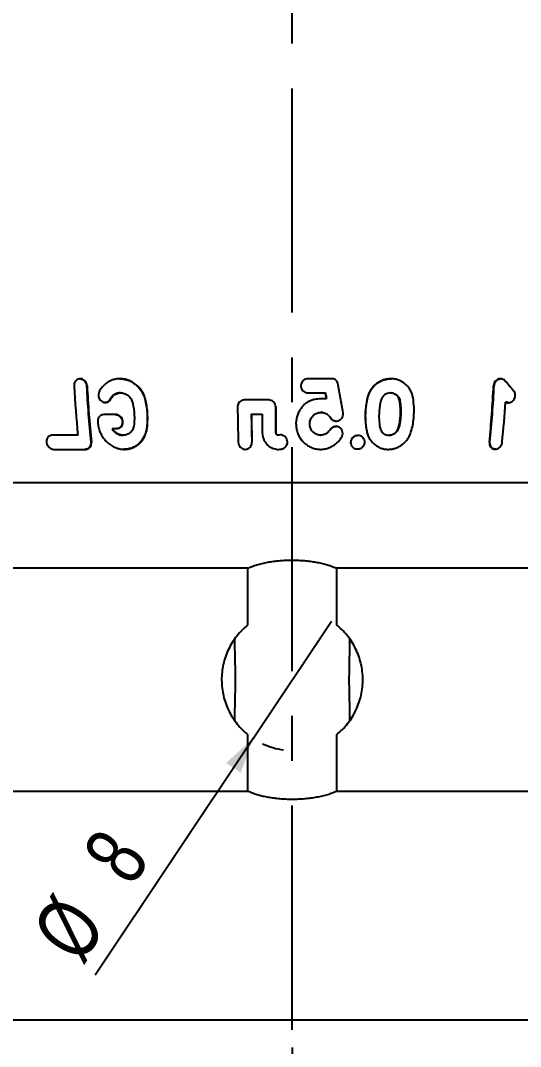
# Model space of a CAD drawing. Header units: millimetres. Extents: x 8 to 871, y 8 to 585.
# Drawn here: x 719.4 to 747.7, y 155.4 to 213.5 of the extents above; entities that cross this region are included whole.
import ezdxf

# ---------------------------------------------------------------- set-up
doc = ezdxf.new("R2010")
doc.units = ezdxf.units.MM
doc.linetypes.add('CENTERX2', pattern=[20.32, 12.7, -2.54, 2.54, -2.54])
doc.layers.add('CENTERLINE', color=4, linetype='CENTERX2')
doc.layers.add('DIMENSIONS', color=2, linetype='Continuous')
doc.layers.add('OUTLINE', color=7, linetype='Continuous', lineweight=25)
doc.styles.add('SLDTEXTSTYLE0', font='TXT', dxfattribs={"width": 0.75})
doc.dimstyles.new('SLDDIMSTYLE2', dxfattribs={"dimtxt": 3.5, "dimasz": 2, "dimexe": 0, "dimexo": 0.0625, "dimgap": 0.875, "dimtad": 1, "dimrnd": 1e-09, "dimzin": 12, "dimdsep": 46, "dimtxsty": 'SLDTEXTSTYLE0', "dimsah": 1, "dimcen": 0.09, "dimadec": 0, "dimazin": 3, "dimtfac": 1, "dimtofl": 0, "dimtmove": 0, "dimatfit": 3, "dimfxl": 0, "dimfrac": 2, "dimtolj": 1, "dimtzin": 12, "dimarcsym": 0})
doc.dimstyles.new('SLDDIMSTYLE22', dxfattribs={"dimtxt": 3.5, "dimasz": 2, "dimexe": 0, "dimexo": 0.0625, "dimgap": 0.875, "dimtad": 1, "dimrnd": 1e-09, "dimzin": 12, "dimdsep": 46, "dimtxsty": 'SLDTEXTSTYLE0', "dimblk1": 'NONE', "dimsah": 1, "dimcen": 0, "dimadec": 0, "dimazin": 3, "dimtfac": 1, "dimtmove": 0, "dimatfit": 3, "dimldrblk": 'NONE', "dimfxl": 0, "dimfrac": 2, "dimtolj": 1, "dimtzin": 12, "dimarcsym": 0})

# ---------------------------------------------------------------- blocks, each defined once
blk = doc.blocks.new('_D_57')
at = {"layer": 'DIMENSIONS'}
for p, q in [((780.28, 155.885), (780.28, 142.565)), ((734.78, 155.348), (734.78, 142.565)), ((734.78, 144.565), (780.28, 144.565))]:
    blk.add_line(p, q, dxfattribs=at)
for points in [[(734.78, 144.565), (736.78, 144.065), (736.78, 145.065)], [(780.28, 144.565), (778.28, 145.065), (778.28, 144.065)]]:
    blk.add_solid(points, dxfattribs=at)
at = {"layer": 'DIMENSIONS', "insert": (753.005, 149.077), "char_height": 3.5, "attachment_point": 1, "style": 'SLDTEXTSTYLE0'}
blk.add_mtext('45,5', dxfattribs=at)
blk = doc.blocks.new('_D_61')
at = {"layer": 'DIMENSIONS'}
for q in [(736.999, 179.507), (723.618, 159.436)]:
    blk.add_line((732.561, 172.851), q, dxfattribs=at)
blk.add_arc((734.78, 176.179), 4, 245.22791, 262.87565, dxfattribs=at)
blk.add_solid([(732.561, 172.851), (731.036, 171.464), (731.868, 170.909)], dxfattribs=at)
at = {"layer": 'DIMENSIONS', "char_height": 3.5, "attachment_point": 1, "rotation": 56.3106, "style": 'SLDTEXTSTYLE0'}
for s, insert in [('8', (722.781, 166.338)), ('%%c', (719.897, 161.916))]:
    blk.add_mtext(s, dxfattribs=dict(at, insert=insert))
blk = doc.blocks.new('_None')

msp = doc.modelspace()

# ---------------------------------------------------------------- linework, layer by layer
at = {"layer": 'CENTERLINE'}
msp.add_line((734.7799, 156.34842), (734.7799, 430.8663), dxfattribs=at)
at = {"layer": 'OUTLINE'}
for p, q in [((724.99331, 193.2315), (725.15237, 193.2241)), ((737.05249, 193.23521), (735.6664, 193.23521)), ((725.05777, 192.4352), (725.02829, 192.4352)), ((735.66321, 192.4352), (736.65683, 192.4352)), ((736.6624, 192.4352), (736.65683, 192.4352)), ((740.36065, 192.4352), (740.34392, 192.4352)), ((733.45235, 192.03521), (732.06438, 192.03521)), ((736.72496, 192.09887), (736.71918, 192.09887)), ((746.90534, 191.91387), (746.86921, 191.91387)), ((736.4101, 191.33299), (736.40499, 191.33299)), ((724.78494, 191.20766), (724.09698, 191.20766)), ((732.45924, 191.2352), (732.46622, 191.2352)), ((732.46622, 191.2352), (733.0691, 191.2352)), ((736.94606, 191.02451), (736.90851, 191.06917)), ((724.57153, 190.40766), (724.60269, 190.40766)), ((724.60269, 190.40766), (724.84162, 190.40766)), ((722.63748, 190.0352), (721.16762, 190.0352)), ((725.17968, 190.0352), (725.21001, 190.0352)), ((736.38969, 190.03522), (736.39487, 190.03522)), ((740.2569, 190.0352), (740.27421, 190.0352)), ((721.26237, 189.2352), (723.08082, 189.2352)), ((767.50475, 187.3352), (702.05505, 187.3352)), ((732.27303, 182.5035), (704.07395, 182.5035)), ((732.27303, 179.2961), (732.27303, 182.5035)), ((765.48585, 182.5035), (737.28677, 182.5035)), ((737.28677, 182.5035), (737.28677, 179.2961)), ((732.27303, 169.85472), (732.27303, 173.06213)), ((737.28677, 173.06213), (737.28677, 169.85472)), ((732.27303, 169.85472), (704.07395, 169.85472)), ((765.48585, 169.85472), (737.28677, 169.85472)), ((775.45111, 156.8852), (694.10868, 156.8852))]:
    msp.add_line(p, q, dxfattribs=at)
at = {"layer": 'OUTLINE', "flags": 128}
for points in [[(733.84339, 191.63521), (733.84444, 191.45135), (733.84552, 191.26778), (733.84665, 191.08452), (733.84781, 190.90157), (733.84901, 190.71895), (733.85025, 190.53666), (733.85152, 190.35471), (733.85283, 190.17311)], [(733.85567, 190.17311), (733.85436, 190.35469), (733.85308, 190.53663), (733.85183, 190.71893), (733.85063, 190.90155), (733.84946, 191.08451), (733.84833, 191.26777), (733.84724, 191.45134), (733.84619, 191.63521)]]:
    msp.add_lwpolyline(points, dxfattribs=at)
at = {"layer": 'OUTLINE'}
for centre, radius, start, end in [((787.41018, 196.44023), 65.08861, 183.1750355, 185.6473185), ((792.1431, 196.41564), 69.11168, 182.9696258, 185.6302504), ((791.86739, 196.41409), 68.80196, 182.9817109, 185.6543786), ((676.2017, 196.4134), 70.07674, 354.4527622, 357.0765251), ((675.91634, 196.41518), 70.39549, 354.4765039, 357.0883244), ((681.84485, 196.35373), 65.17576, 354.0869093, 356.093918), ((981.85914, 196.29227), 250.22159, 181.0664746, 181.5245132), ((1067.13079, 196.2731), 334.70947, 180.8624225, 181.1363517), ((1064.00081, 196.24307), 331.57241, 180.8653941, 181.1419153), ((1186.23955, 196.3031), 453.19879, 180.6407239, 180.7750089)]:
    msp.add_arc(centre, radius, start, end, dxfattribs=at)
for points, knots in [([(723.15857, 192.83521), (723.15163, 192.88197), (723.13773, 192.97556), (723.06336, 193.09838), (722.96005, 193.18802), (722.83871, 193.23564), (722.71389, 193.23823), (722.59853, 193.19713), (722.50387, 193.11738), (722.44021, 193.00647), (722.41984, 192.90645), (722.42117, 192.84864), (722.42148, 192.83521)], [0, 0, 0, 0, 0.1132032, 0.22658988, 0.33542688, 0.44166852, 0.54607715, 0.64935948, 0.75343591, 0.85936028, 0.96733121, 1, 1, 1, 1]), ([(722.73379, 193.2298), (722.75112, 193.23109), (722.8089, 193.23537), (722.90655, 193.19647), (723.01031, 193.11907), (723.08636, 193.00773), (723.11791, 192.90744), (723.12301, 192.84916), (723.12423, 192.83521)], [0, 0, 0, 0, 0.08886578, 0.29626767, 0.5051793, 0.71698006, 0.9322439, 1, 1, 1, 1]), ([(726.48181, 191.99381), (726.45947, 192.07743), (726.4148, 192.24465), (726.29894, 192.48037), (726.14862, 192.69525), (725.96741, 192.8807), (725.76138, 193.03041), (725.53983, 193.14163), (725.30666, 193.2118), (725.07034, 193.24135), (724.83586, 193.22878), (724.60973, 193.17694), (724.39775, 193.08572), (724.20447, 192.95925), (724.03669, 192.79935), (723.9151, 192.63874), (723.85742, 192.52939), (723.83613, 192.48903)], [0, 0, 0, 0, 0.07150771, 0.14299885, 0.21462405, 0.28623812, 0.35545183, 0.42465988, 0.49225123, 0.55983976, 0.62651217, 0.69318545, 0.7597959, 0.82641061, 0.89356267, 0.96072072, 1, 1, 1, 1]), ([(725.1895, 193.21951), (725.26185, 193.20625), (725.41195, 193.17872), (725.62939, 193.08772), (725.83747, 192.96234), (726.02405, 192.80244), (726.18609, 192.61389), (726.31665, 192.40068), (726.40723, 192.191), (726.44228, 192.05222), (726.45703, 191.99381)], [0, 0, 0, 0, 0.12020696, 0.24937149, 0.37854407, 0.50881271, 0.63909472, 0.7714443, 0.90381948, 1, 1, 1, 1]), ([(735.6664, 193.23521), (735.6222, 193.23068), (735.53378, 193.22162), (735.41668, 193.15389), (735.32775, 193.05447), (735.27525, 192.92968), (735.26572, 192.79218), (735.30321, 192.65757), (735.38355, 192.54321), (735.49654, 192.46474), (735.59611, 192.43738), (735.65158, 192.43558), (735.66321, 192.4352)], [0, 0, 0, 0, 0.10580791, 0.21168331, 0.31640491, 0.42331326, 0.53383901, 0.64548719, 0.7570276, 0.86652186, 0.97202334, 1, 1, 1, 1]), ([(737.35622, 192.97945), (737.34621, 193.01479), (737.32615, 193.0856), (737.25236, 193.16812), (737.1589, 193.22512), (737.08788, 193.23186), (737.05249, 193.23521)], [0, 0, 0, 0, 0.25469163, 0.51035609, 0.75598421, 1, 1, 1, 1]), ([(741.62579, 192.1472), (741.60949, 192.22245), (741.57688, 192.37293), (741.48119, 192.5836), (741.35214, 192.77447), (741.1926, 192.93787), (741.00795, 193.0682), (740.80679, 193.16328), (740.59276, 193.22083), (740.37368, 193.24154), (740.15415, 193.22403), (739.94042, 193.17105), (739.73792, 193.08274), (739.55095, 192.96278), (739.38531, 192.81321), (739.24378, 192.63794), (739.13236, 192.44131), (739.06832, 192.27387), (739.04396, 192.17413), (739.03738, 192.1472)], [0, 0, 0, 0, 0.06353647, 0.1270612, 0.1906984, 0.254325, 0.31586527, 0.37740077, 0.43752262, 0.49764251, 0.55703472, 0.61642856, 0.67575441, 0.73508496, 0.79507673, 0.85507254, 0.91623034, 0.97738804, 1, 1, 1, 1]), ([(739.05007, 192.1472), (739.07087, 192.22213), (739.11248, 192.37196), (739.22044, 192.58163), (739.36016, 192.77157), (739.52866, 192.93485), (739.72055, 193.06543), (739.92765, 193.16228), (740.14536, 193.21737), (740.29836, 193.24072), (740.37607, 193.23451), (740.38038, 193.23416)], [0, 0, 0, 0, 0.126292949, 0.25255493, 0.378998087, 0.505423504, 0.628623881, 0.751813837, 0.872376219, 0.992934735, 1, 1, 1, 1]), ([(746.83136, 193.12413), (746.80084, 193.15245), (746.73972, 193.20917), (746.61817, 193.24414), (746.49409, 193.23689), (746.37642, 193.18577), (746.27999, 193.09838), (746.2076, 192.97872), (746.19426, 192.88741), (746.18724, 192.83933)], [0, 0, 0, 0, 0.14192826, 0.28421624, 0.42561196, 0.56056178, 0.70409552, 0.84421029, 1, 1, 1, 1]), ([(746.22096, 192.83933), (746.22762, 192.88575), (746.24096, 192.97869), (746.31538, 193.10178), (746.41813, 193.18965), (746.52285, 193.23687), (746.58776, 193.23463), (746.61157, 193.2338)], [0, 0, 0, 0, 0.22454091, 0.44960511, 0.66948901, 0.87879149, 1, 1, 1, 1]), ([(747.3256, 192.5596), (747.2847, 192.60675), (747.20292, 192.70104), (747.03864, 192.8892), (746.91419, 193.03025), (746.83136, 193.12413)], [0, 0, 0, 0, 0.2505954, 0.5011879, 1, 1, 1, 1]), ([(723.83613, 192.48903), (723.82038, 192.44586), (723.78886, 192.3595), (723.79894, 192.21607), (723.85116, 192.08321), (723.94209, 191.97472), (724.0588, 191.90455), (724.18543, 191.87964), (724.3073, 191.89939), (724.41284, 191.95994), (724.47326, 192.03017), (724.4973, 192.07568), (724.50216, 192.08487)], [0, 0, 0, 0, 0.11378663, 0.22761198, 0.3402837, 0.45225126, 0.56144888, 0.66622153, 0.76834394, 0.87008163, 0.9737801, 1, 1, 1, 1]), ([(725.02923, 192.4326), (724.9619, 192.42744), (724.82183, 192.41672), (724.63563, 192.30897), (724.52473, 192.18484), (724.481, 192.10268), (724.47151, 192.08487)], [0, 0, 0, 0, 0.287842526, 0.598823865, 0.913011681, 1, 1, 1, 1]), ([(724.50216, 192.08487), (724.52076, 192.11813), (724.55795, 192.18464), (724.63372, 192.26991), (724.72274, 192.34034), (724.85408, 192.40931), (725.03629, 192.44786), (725.2577, 192.41589), (725.46038, 192.31159), (725.62422, 192.14544), (725.71028, 191.9804), (725.73639, 191.87863), (725.74314, 191.85234)], [0, 0, 0, 0, 0.07016874, 0.14031462, 0.21062979, 0.28093504, 0.41555478, 0.5479274, 0.67989119, 0.81410096, 0.95198529, 1, 1, 1, 1]), ([(736.65683, 192.4352), (736.66205, 192.40714), (736.67509, 192.33701), (736.69589, 192.22488), (736.71142, 192.14087), (736.71918, 192.09887)], [0, 0, 0, 0, 0.24999626, 0.6249807, 1, 1, 1, 1]), ([(736.72496, 192.09887), (736.71457, 192.15487), (736.69899, 192.23889), (736.67811, 192.35104), (736.66764, 192.40714), (736.6624, 192.4352)], [0, 0, 0, 0, 0.49999484, 0.74999938, 1, 1, 1, 1]), ([(737.65656, 191.31259), (737.60767, 191.58906), (737.53432, 192.0039), (737.43331, 192.56049), (737.38192, 192.83978), (737.35622, 192.97945)], [0, 0, 0, 0, 0.49969619, 0.74981313, 1, 1, 1, 1]), ([(740.86653, 191.98387), (740.84944, 192.04667), (740.81521, 192.1724), (740.68813, 192.32117), (740.52412, 192.41516), (740.341, 192.4456), (740.15983, 192.41331), (739.99758, 192.32386), (739.87014, 192.18587), (739.81315, 192.06246), (739.79579, 191.99293), (739.79352, 191.98387)], [0, 0, 0, 0, 0.12929794, 0.25883511, 0.38255143, 0.50265958, 0.62057309, 0.73836846, 0.85840667, 0.98154395, 1, 1, 1, 1]), ([(740.36053, 192.43474), (740.36143, 192.4349), (740.42165, 192.44501), (740.54322, 192.40918), (740.70061, 192.32558), (740.82039, 192.1857), (740.8699, 192.0625), (740.883, 191.99292), (740.88471, 191.98387)], [0, 0, 0, 0, 0.00358715, 0.240142216, 0.476811448, 0.717174223, 0.963193972, 1, 1, 1, 1]), ([(746.8692, 191.91387), (746.90637, 191.89874), (746.98076, 191.86845), (747.10473, 191.87749), (747.22015, 191.92656), (747.31797, 192.01249), (747.38854, 192.12817), (747.42275, 192.26343), (747.41329, 192.40201), (747.37185, 192.50132), (747.33518, 192.54752), (747.3256, 192.5596)], [0, 0, 0, 0, 0.11626548, 0.23271543, 0.34564732, 0.46088619, 0.58041164, 0.70374223, 0.83030064, 0.95563039, 1, 1, 1, 1]), ([(724.47151, 192.08487), (724.44832, 192.0476), (724.4019, 191.97302), (724.29168, 191.90816), (724.20569, 191.88048), (724.16233, 191.88761), (724.1604, 191.88792)], [0, 0, 0, 0, 0.33280071, 0.6661757, 0.98515481, 1, 1, 1, 1]), ([(725.74314, 191.85234), (725.76311, 191.75147), (725.80318, 191.549), (725.83263, 191.24029), (725.84043, 190.92845), (725.82406, 190.7218), (725.81585, 190.61809)], [0, 0, 0, 0, 0.24539703, 0.49257297, 0.74533921, 1, 1, 1, 1]), ([(726.45703, 191.99381), (726.48107, 191.86976), (726.52932, 191.62073), (726.56349, 191.24113), (726.57089, 190.85782), (726.54945, 190.604), (726.53869, 190.47661)], [0, 0, 0, 0, 0.24529003, 0.49241836, 0.74526203, 1, 1, 1, 1]), ([(726.56381, 190.47661), (726.57419, 190.59933), (726.59501, 190.84562), (726.58912, 191.22396), (726.55607, 191.60831), (726.50663, 191.86497), (726.48181, 191.99381)], [0, 0, 0, 0, 0.245465996, 0.492614117, 0.745303693, 1, 1, 1, 1]), ([(732.06438, 192.03521), (732.02111, 192.03077), (731.93456, 192.0219), (731.82073, 191.95564), (731.73498, 191.85826), (731.68723, 191.74591), (731.68281, 191.66864), (731.6809, 191.63504)], [0, 0, 0, 0, 0.207691755, 0.415479019, 0.622232707, 0.835739114, 1, 1, 1, 1]), ([(733.84619, 191.63521), (733.84104, 191.68253), (733.83073, 191.77727), (733.75607, 191.90138), (733.64887, 191.99015), (733.54102, 192.03016), (733.47475, 192.03393), (733.45235, 192.03521)], [0, 0, 0, 0, 0.23085443, 0.46217804, 0.68178574, 0.89242881, 1, 1, 1, 1]), ([(736.71918, 192.09887), (736.60808, 192.0999), (736.38627, 192.10198), (736.09735, 192.07769), (735.86043, 192.01655), (735.67774, 191.93451), (735.51455, 191.81969), (735.3693, 191.68005), (735.24424, 191.51932), (735.13399, 191.32906), (735.04896, 191.11161), (734.99683, 190.86757), (734.98666, 190.61618), (735.01849, 190.36222), (735.09563, 190.11611), (735.21464, 189.8862), (735.37126, 189.68086), (735.55928, 189.50608), (735.77726, 189.37035), (736.00724, 189.28092), (736.24064, 189.2367), (736.46634, 189.23173), (736.68738, 189.26524), (736.89742, 189.33283), (737.0934, 189.43213), (737.2783, 189.56233), (737.44062, 189.72932), (737.53182, 189.85904), (737.5775, 189.92403)], [0, 0, 0, 0, 0.05301912, 0.10585305, 0.13752803, 0.16914416, 0.20079717, 0.23248454, 0.26554552, 0.29861277, 0.33857995, 0.3785482, 0.41996018, 0.4613688, 0.50375729, 0.5461515, 0.58790203, 0.62962724, 0.67057039, 0.7115082, 0.74761635, 0.78372103, 0.81865404, 0.8535987, 0.88842493, 0.92324654, 0.96155054, 1, 1, 1, 1]), ([(739.03738, 192.1472), (739.01244, 192.02311), (738.96237, 191.77405), (738.92113, 191.34312), (738.91535, 190.85522), (738.9629, 190.50133), (738.98683, 190.3232)], [0, 0, 0, 0, 0.204429385, 0.410296354, 0.703164153, 1, 1, 1, 1]), ([(738.99973, 190.3232), (738.98141, 190.45011), (738.94463, 190.7048), (738.92795, 191.13802), (738.94946, 191.62196), (739.01638, 191.97134), (739.05007, 192.1472)], [0, 0, 0, 0, 0.21200239, 0.42546138, 0.71079032, 1, 1, 1, 1]), ([(739.79352, 191.98387), (739.77245, 191.88115), (739.73014, 191.675), (739.69483, 191.32044), (739.68846, 190.92092), (739.72582, 190.63197), (739.74462, 190.48654)], [0, 0, 0, 0, 0.206356798, 0.414160147, 0.705152432, 1, 1, 1, 1]), ([(740.80717, 190.48654), (740.83016, 190.59159), (740.87629, 190.80243), (740.91463, 191.15901), (740.92285, 191.55541), (740.88539, 191.84042), (740.86653, 191.98387)], [0, 0, 0, 0, 0.21347866, 0.42842179, 0.71233958, 1, 1, 1, 1]), ([(740.88471, 191.98387), (740.89924, 191.88157), (740.9284, 191.67625), (740.93954, 191.32212), (740.91692, 190.92215), (740.85617, 190.63239), (740.82559, 190.48654)], [0, 0, 0, 0, 0.20554877, 0.41254025, 0.70431469, 1, 1, 1, 1]), ([(741.54451, 190.3232), (741.57317, 190.45067), (741.6307, 190.70649), (741.67986, 191.1403), (741.69257, 191.62364), (741.64815, 191.97191), (741.62579, 192.1472)], [0, 0, 0, 0, 0.212934678, 0.427329463, 0.71174962, 1, 1, 1, 1]), ([(747.02504, 191.87994), (746.99281, 191.88462), (746.95096, 191.89069), (746.91386, 191.90954), (746.90533, 191.91387)], [0, 0, 0, 0, 0.77012064, 1, 1, 1, 1]), ([(736.92885, 190.34369), (736.88472, 190.28457), (736.81836, 190.19567), (736.69416, 190.11257), (736.56312, 190.05257), (736.38847, 190.02358), (736.18685, 190.05901), (736.00941, 190.15632), (735.86831, 190.30828), (735.77898, 190.50621), (735.76115, 190.6942), (735.78641, 190.84582), (735.82494, 190.95597), (735.88237, 191.05741), (735.97847, 191.17425), (736.13098, 191.28299), (736.34004, 191.34143), (736.54937, 191.32773), (736.7385, 191.24779), (736.86716, 191.13599), (736.92154, 191.0522), (736.93952, 191.02451)], [0, 0, 0, 0, 0.066712935, 0.100305188, 0.133886374, 0.196286813, 0.255939749, 0.315525574, 0.377702772, 0.443829043, 0.513665547, 0.549500115, 0.585327296, 0.62050422, 0.655670304, 0.722517462, 0.786047811, 0.84722829, 0.907920916, 0.969564176, 1, 1, 1, 1]), ([(736.48533, 191.32061), (736.46313, 191.32809), (736.4382, 191.33648), (736.41293, 191.33214), (736.41016, 191.33166)], [0, 0, 0, 0, 0.89046319, 1, 1, 1, 1]), ([(736.93952, 191.02451), (736.96603, 190.98806), (737.01913, 190.91505), (737.13883, 190.84886), (737.26876, 190.8271), (737.39526, 190.84944), (737.5076, 190.91077), (737.59745, 191.0062), (737.65438, 191.1288), (737.66696, 191.23628), (737.65866, 191.29714), (737.65656, 191.31259)], [0, 0, 0, 0, 0.12416264, 0.24868798, 0.36503849, 0.47760288, 0.5902948, 0.706566, 0.82917185, 0.95663159, 1, 1, 1, 1]), ([(724.09698, 191.20766), (724.05665, 191.20332), (723.97598, 191.19462), (723.87293, 191.1297), (723.79737, 191.03403), (723.76004, 190.92877), (723.75755, 190.85826), (723.75658, 190.83092)], [0, 0, 0, 0, 0.21246697, 0.42499698, 0.63739112, 0.85937236, 1, 1, 1, 1]), ([(723.75658, 190.83092), (723.76341, 190.74009), (723.77705, 190.55845), (723.85426, 190.29137), (723.97198, 190.03832), (724.129, 189.80747), (724.32086, 189.60687), (724.53659, 189.44538), (724.77019, 189.32759), (725.00607, 189.25582), (725.2408, 189.22921), (725.46395, 189.2424), (725.67522, 189.29444), (725.87206, 189.37989), (726.05125, 189.49932), (726.2131, 189.65117), (726.35022, 189.83321), (726.45619, 190.0373), (726.53038, 190.25306), (726.55266, 190.40209), (726.56381, 190.47661)], [0, 0, 0, 0, 0.06157175, 0.12313443, 0.18474244, 0.24633071, 0.30673695, 0.3671055, 0.42368233, 0.48022303, 0.53219871, 0.58415933, 0.63405385, 0.68395474, 0.73523744, 0.78654173, 0.84140708, 0.89629411, 0.94814032, 1, 1, 1, 1]), ([(724.75476, 191.20766), (724.796, 191.20337), (724.87847, 191.19477), (724.99176, 191.12998), (725.08255, 191.03421), (725.14289, 190.91167), (725.16389, 190.77377), (725.13961, 190.6359), (725.071, 190.51762), (724.96739, 190.43724), (724.87404, 190.40988), (724.82188, 190.40804), (724.8112, 190.40766)], [0, 0, 0, 0, 0.10214666, 0.20429026, 0.30698841, 0.41404578, 0.52662206, 0.64168908, 0.75783245, 0.86891914, 0.97316649, 1, 1, 1, 1]), ([(724.84162, 190.40766), (724.88188, 190.412), (724.96238, 190.42067), (725.06544, 190.48509), (725.14243, 190.58032), (725.18606, 190.70313), (725.18864, 190.84248), (725.14467, 190.98127), (725.05913, 191.09893), (724.94507, 191.17827), (724.84833, 191.20552), (724.79591, 191.20729), (724.78494, 191.20766)], [0, 0, 0, 0, 0.10136197, 0.20272081, 0.30489985, 0.41275759, 0.52723683, 0.64390332, 0.75868939, 0.86874843, 0.97253022, 1, 1, 1, 1]), ([(737.27464, 190.83529), (737.23466, 190.8386), (737.15289, 190.84537), (737.04278, 190.90626), (736.97798, 190.97337), (736.95099, 191.0166), (736.94606, 191.02451)], [0, 0, 0, 0, 0.29807281, 0.60955674, 0.92861896, 1, 1, 1, 1]), ([(724.57153, 190.40766), (724.59367, 190.37313), (724.63795, 190.30409), (724.72355, 190.21433), (724.82152, 190.13955), (724.92812, 190.08276), (725.0387, 190.05005), (725.12378, 190.031), (725.16959, 190.03807), (725.17918, 190.03955)], [0, 0, 0, 0, 0.16303464, 0.32599675, 0.48954678, 0.65304209, 0.80626322, 0.95945953, 1, 1, 1, 1]), ([(725.81585, 190.61809), (725.80952, 190.57726), (725.79688, 190.49561), (725.75287, 190.38087), (725.69038, 190.27666), (725.61108, 190.18808), (725.5179, 190.11821), (725.3852, 190.0534), (725.20467, 190.02245), (724.98986, 190.06236), (724.79601, 190.16959), (724.67119, 190.29734), (724.61712, 190.38442), (724.60269, 190.40766)], [0, 0, 0, 0, 0.07457514, 0.14912227, 0.22389352, 0.29863651, 0.36923797, 0.43981604, 0.57142802, 0.69667534, 0.8220761, 0.9525229, 1, 1, 1, 1]), ([(726.53869, 190.47661), (726.52526, 190.39041), (726.498, 190.21552), (726.4024, 189.97219), (726.26845, 189.7483), (726.09849, 189.56028), (725.89755, 189.4082), (725.68048, 189.30535), (725.4602, 189.24447), (725.31519, 189.23983), (725.24683, 189.23765)], [0, 0, 0, 0, 0.13044329, 0.26464741, 0.39512317, 0.52973973, 0.65418525, 0.78285874, 0.89762656, 1, 1, 1, 1]), ([(733.08222, 190.17311), (733.08591, 190.11649), (733.09328, 190.00328), (733.14111, 189.83846), (733.21578, 189.68379), (733.31595, 189.5449), (733.43932, 189.42749), (733.5771, 189.33595), (733.72645, 189.27318), (733.8767, 189.23876), (734.02633, 189.23175), (734.1407, 189.24498), (734.20472, 189.26111), (734.2221, 189.26548)], [0, 0, 0, 0, 0.10325367, 0.20645481, 0.30983867, 0.41315187, 0.51309798, 0.61299242, 0.70554706, 0.79810978, 0.88319859, 0.96829674, 1, 1, 1, 1]), ([(733.85283, 190.17311), (733.85484, 190.15668), (733.85885, 190.12381), (733.8781, 190.08733), (733.89641, 190.07381), (733.90101, 190.07041)], [0, 0, 0, 0, 0.427698133, 0.856084077, 1, 1, 1, 1]), ([(734.0235, 190.03966), (734.00882, 190.03736), (733.97941, 190.03274), (733.93612, 190.04438), (733.89955, 190.06844), (733.87206, 190.10312), (733.85792, 190.13996), (733.85628, 190.16413), (733.85567, 190.17311)], [0, 0, 0, 0, 0.17713854, 0.35479609, 0.52276438, 0.69957319, 0.88840095, 1, 1, 1, 1]), ([(737.5775, 189.92403), (737.59876, 189.96839), (737.6413, 190.05713), (737.64326, 190.20526), (737.59779, 190.34219), (737.50799, 190.45184), (737.38954, 190.51952), (737.26049, 190.54095), (737.1354, 190.51929), (737.02458, 190.45922), (736.96038, 190.39258), (736.93336, 190.35069), (736.92885, 190.34369)], [0, 0, 0, 0, 0.11930413, 0.23863969, 0.35689749, 0.47197125, 0.58066244, 0.68247289, 0.78074009, 0.87868842, 0.97973158, 1, 1, 1, 1]), ([(736.93544, 190.34369), (736.96262, 190.3795), (737.01705, 190.45119), (737.1371, 190.52014), (737.2251, 190.5293), (737.26764, 190.53373)], [0, 0, 0, 0, 0.34008357, 0.68099249, 1, 1, 1, 1]), ([(738.98683, 190.3232), (739.00426, 190.24458), (739.03913, 190.08735), (739.14085, 189.8682), (739.27787, 189.67034), (739.44681, 189.50348), (739.64173, 189.37386), (739.84914, 189.28557), (740.0651, 189.23888), (740.27735, 189.23044), (740.48514, 189.2587), (740.68326, 189.31847), (740.87023, 189.40944), (741.04545, 189.52971), (741.20334, 189.67793), (741.34759, 189.86146), (741.4691, 190.07691), (741.51937, 190.2411), (741.54451, 190.3232)], [0, 0, 0, 0, 0.06762804, 0.13524271, 0.20303216, 0.27079319, 0.33493973, 0.39905689, 0.45800688, 0.51694861, 0.57253331, 0.62812894, 0.68406303, 0.74001387, 0.79937561, 0.85875051, 0.92937001, 1, 1, 1, 1]), ([(739.74462, 190.48654), (739.76189, 190.42219), (739.79648, 190.29335), (739.92658, 190.14218), (740.09345, 190.05024), (740.27496, 190.02539), (740.44957, 190.06176), (740.60513, 190.15133), (740.73013, 190.28799), (740.787, 190.40964), (740.80507, 190.47854), (740.80717, 190.48654)], [0, 0, 0, 0, 0.13430979, 0.26894132, 0.39509142, 0.51311455, 0.62600793, 0.73928237, 0.85786218, 0.98350532, 1, 1, 1, 1]), ([(740.82559, 190.48654), (740.80311, 190.42233), (740.75808, 190.29377), (740.61581, 190.14433), (740.44688, 190.05014), (740.32813, 190.04187), (740.27382, 190.03809)], [0, 0, 0, 0, 0.26729024, 0.53515981, 0.78741026, 1, 1, 1, 1]), ([(721.16762, 190.0352), (721.12987, 190.03097), (721.05439, 190.0225), (720.96014, 189.95965), (720.89172, 189.86666), (720.85564, 189.74613), (720.85877, 189.60746), (720.90691, 189.4665), (720.99586, 189.34493), (721.1114, 189.26341), (721.20513, 189.237), (721.25353, 189.23548), (721.26237, 189.2352)], [0, 0, 0, 0, 0.09959219, 0.19917918, 0.29962889, 0.40627552, 0.52119529, 0.64104935, 0.76048328, 0.87383793, 0.97694823, 1, 1, 1, 1]), ([(723.36483, 189.63521), (723.36488, 189.58636), (723.36499, 189.48856), (723.305, 189.36138), (723.20983, 189.27306), (723.11527, 189.23872), (723.05934, 189.23596), (723.04414, 189.23521)], [0, 0, 0, 0, 0.24237624, 0.48528715, 0.71292367, 0.92201976, 1, 1, 1, 1]), ([(723.08082, 189.23521), (723.11909, 189.23942), (723.19563, 189.24783), (723.29224, 189.31006), (723.36354, 189.40237), (723.40274, 189.51542), (723.40101, 189.59699), (723.4002, 189.63521)], [0, 0, 0, 0, 0.19693114, 0.39379298, 0.59411421, 0.80979651, 1, 1, 1, 1]), ([(731.72613, 189.63521), (731.73258, 189.5861), (731.74552, 189.48777), (731.82686, 189.3603), (731.94064, 189.27164), (732.06969, 189.23115), (732.19556, 189.23639), (732.30847, 189.28058), (732.40269, 189.35896), (732.47005, 189.46822), (732.4935, 189.56627), (732.49412, 189.62333), (732.49425, 189.63521)], [0, 0, 0, 0, 0.12196061, 0.24420422, 0.358223, 0.46302349, 0.56027962, 0.65487557, 0.75281658, 0.85768327, 0.97037758, 1, 1, 1, 1]), ([(734.2221, 189.26548), (734.26237, 189.28113), (734.34286, 189.31239), (734.43515, 189.4057), (734.49595, 189.52369), (734.51635, 189.66209), (734.48845, 189.80466), (734.4121, 189.92929), (734.30032, 190.01624), (734.17258, 190.05608), (734.07828, 190.05303), (734.0311, 190.04152), (734.0235, 190.03966)], [0, 0, 0, 0, 0.10310803, 0.20608546, 0.31305573, 0.42795195, 0.54830441, 0.66707343, 0.77942949, 0.88345297, 0.98121472, 1, 1, 1, 1]), ([(738.8731, 189.63521), (738.87004, 189.68308), (738.8639, 189.77889), (738.79333, 189.90476), (738.68812, 189.99438), (738.56291, 190.03781), (738.43601, 190.03597), (738.3184, 189.99415), (738.218, 189.91735), (738.14319, 189.80985), (738.10309, 189.67863), (738.10761, 189.53638), (738.16143, 189.40224), (738.25803, 189.29845), (738.38052, 189.24022), (738.50819, 189.22965), (738.62792, 189.26047), (738.73312, 189.32685), (738.81641, 189.42533), (738.86342, 189.5337), (738.87037, 189.60652), (738.8731, 189.63521)], [0, 0, 0, 0, 0.05932456, 0.11875147, 0.17515051, 0.22742242, 0.27668932, 0.32478036, 0.373993, 0.4258382, 0.48115475, 0.54025478, 0.60023498, 0.65895529, 0.71311079, 0.76287302, 0.81027949, 0.8583291, 0.9093555, 0.96429062, 1, 1, 1, 1]), ([(745.95026, 189.63933), (745.95031, 189.59023), (745.95041, 189.49191), (746.01117, 189.36443), (746.10726, 189.27577), (746.22374, 189.23528), (746.34296, 189.24051), (746.45488, 189.28469), (746.55344, 189.36308), (746.63049, 189.47234), (746.66467, 189.57039), (746.67225, 189.62745), (746.67383, 189.63933)], [0, 0, 0, 0, 0.12194388, 0.24417847, 0.35818969, 0.4629936, 0.56026162, 0.65487001, 0.75282195, 0.85768849, 0.97037788, 1, 1, 1, 1]), ([(746.30803, 189.24423), (746.2847, 189.24375), (746.22365, 189.24246), (746.13422, 189.2847), (746.05067, 189.36139), (745.9953, 189.47083), (745.98041, 189.56921), (745.98416, 189.62681), (745.98497, 189.63933)], [0, 0, 0, 0, 0.11754559, 0.30764374, 0.50401905, 0.7133948, 0.93768261, 1, 1, 1, 1]), ([(732.27303, 182.5035), (732.35104, 182.53721), (732.50729, 182.60474), (732.77876, 182.69439), (733.07438, 182.77391), (733.39484, 182.84062), (733.73463, 182.89384), (734.08409, 182.93179), (734.43806, 182.95377), (734.79103, 182.9608), (735.14007, 182.95314), (735.48028, 182.9309), (735.80797, 182.8957), (736.1247, 182.84768), (736.42625, 182.78708), (736.70897, 182.71505), (737.00608, 182.62295), (737.18345, 182.54747), (737.28677, 182.5035)], [0, 0, 0, 0, 0.063275122, 0.126734954, 0.189990588, 0.253456219, 0.317135752, 0.380583435, 0.441178285, 0.501978746, 0.562571252, 0.621159718, 0.679934357, 0.738533015, 0.7979715, 0.857588378, 0.917043535, 1, 1, 1, 1]), ([(732.27303, 179.2961), (732.15943, 179.19833), (731.93186, 179.00249), (731.63502, 178.66289), (731.37501, 178.29506), (731.15967, 177.89897), (730.98939, 177.4816), (730.86657, 177.048), (730.79441, 176.6034), (730.77197, 176.15388), (730.79944, 175.70497), (730.87812, 175.26264), (731.00502, 174.83221), (731.17879, 174.41831), (731.39872, 174.02674), (731.66118, 173.66253), (731.95178, 173.33651), (732.16919, 173.15081), (732.27303, 173.06213)], [0, 0, 0, 0, 0.06290215, 0.12600439, 0.18890583, 0.25181398, 0.31492161, 0.37782849, 0.44060606, 0.50358544, 0.5663628, 0.6289707, 0.69177799, 0.75438766, 0.81708511, 0.87998179, 0.94268068, 1, 1, 1, 1]), ([(737.28677, 173.06213), (737.40037, 173.15989), (737.62794, 173.35573), (737.92478, 173.69533), (738.18478, 174.06317), (738.40013, 174.45925), (738.57041, 174.87662), (738.69323, 175.31022), (738.76538, 175.75482), (738.78782, 176.20434), (738.76035, 176.65325), (738.68167, 177.09558), (738.55477, 177.52601), (738.381, 177.93991), (738.16107, 178.33148), (737.89862, 178.69569), (737.60801, 179.02171), (737.3906, 179.20741), (737.28677, 179.2961)], [0, 0, 0, 0, 0.06290136, 0.1260036, 0.1889059, 0.25181315, 0.31492175, 0.37782766, 0.44060625, 0.5035846, 0.56636197, 0.62897093, 0.69177826, 0.75438697, 0.81708527, 0.87998196, 0.94268007, 1, 1, 1, 1]), ([(731.5299, 173.84727), (731.53068, 173.99967), (731.53223, 174.30444), (731.54196, 174.77142), (731.55312, 175.24729), (731.56274, 175.74728), (731.56529, 176.26722), (731.55974, 176.8083), (731.54769, 177.34919), (731.53389, 177.92045), (731.5313, 178.30357), (731.5299, 178.51096)], [0, 0, 0, 0, 0.1010011, 0.20198426, 0.30433521, 0.40663628, 0.51839512, 0.63016574, 0.74641099, 0.86272859, 1, 1, 1, 1]), ([(738.0299, 178.51096), (738.02912, 178.35856), (738.02756, 178.05379), (738.01784, 177.5868), (738.00668, 177.11093), (737.99705, 176.61094), (737.99451, 176.09099), (738.00006, 175.54992), (738.0121, 175.00902), (738.02591, 174.43777), (738.0285, 174.05465), (738.0299, 173.84727)], [0, 0, 0, 0, 0.10100258, 0.20198574, 0.30433516, 0.40663777, 0.51839661, 0.63016723, 0.74641248, 0.86273008, 1, 1, 1, 1]), ([(737.28677, 169.85472), (737.20876, 169.82101), (737.05251, 169.75349), (736.78103, 169.66383), (736.48541, 169.58431), (736.16495, 169.51759), (735.82517, 169.46439), (735.47571, 169.42642), (735.12174, 169.40445), (734.76876, 169.39743), (734.41973, 169.40508), (734.07951, 169.42732), (733.75183, 169.46251), (733.4351, 169.51054), (733.13355, 169.57113), (732.85083, 169.64318), (732.55371, 169.73526), (732.37635, 169.81075), (732.27303, 169.85472)], [0, 0, 0, 0, 0.06327519, 0.12673531, 0.18999091, 0.25345651, 0.31713582, 0.38058345, 0.44117843, 0.50197884, 0.56257128, 0.62115972, 0.67993417, 0.73853295, 0.7979714, 0.85758852, 0.91704334, 1, 1, 1, 1])]:
    msp.add_open_spline(points, degree=3, knots=knots, dxfattribs=at)

# ---------------------------------------------------------------- dimensions: what is measured, and where the dimension line sits
at = {"layer": 'DIMENSIONS'}
dim = msp.add_diameter_dim_2p(p1=(736.99866, 179.50734), p2=(732.56114, 172.85088), dimstyle='SLDDIMSTYLE22', dxfattribs=at)
dim.commit()
dim.dimension.update_dxf_attribs({"geometry": '_D_61', "text_midpoint": (725.66934, 162.51293), "dimtype": 163})
dim = msp.add_linear_dim(base=(780.2799, 144.56497), p1=(734.7799, 156.34842), p2=(780.2799, 156.8852), angle=0, dimstyle='SLDDIMSTYLE2', dxfattribs=at)
dim.commit()
dim.dimension.update_dxf_attribs({"geometry": '_D_57', "text_midpoint": (757.5299, 144.56497), "dimtype": 160})

doc.saveas('drawing.dxf')
